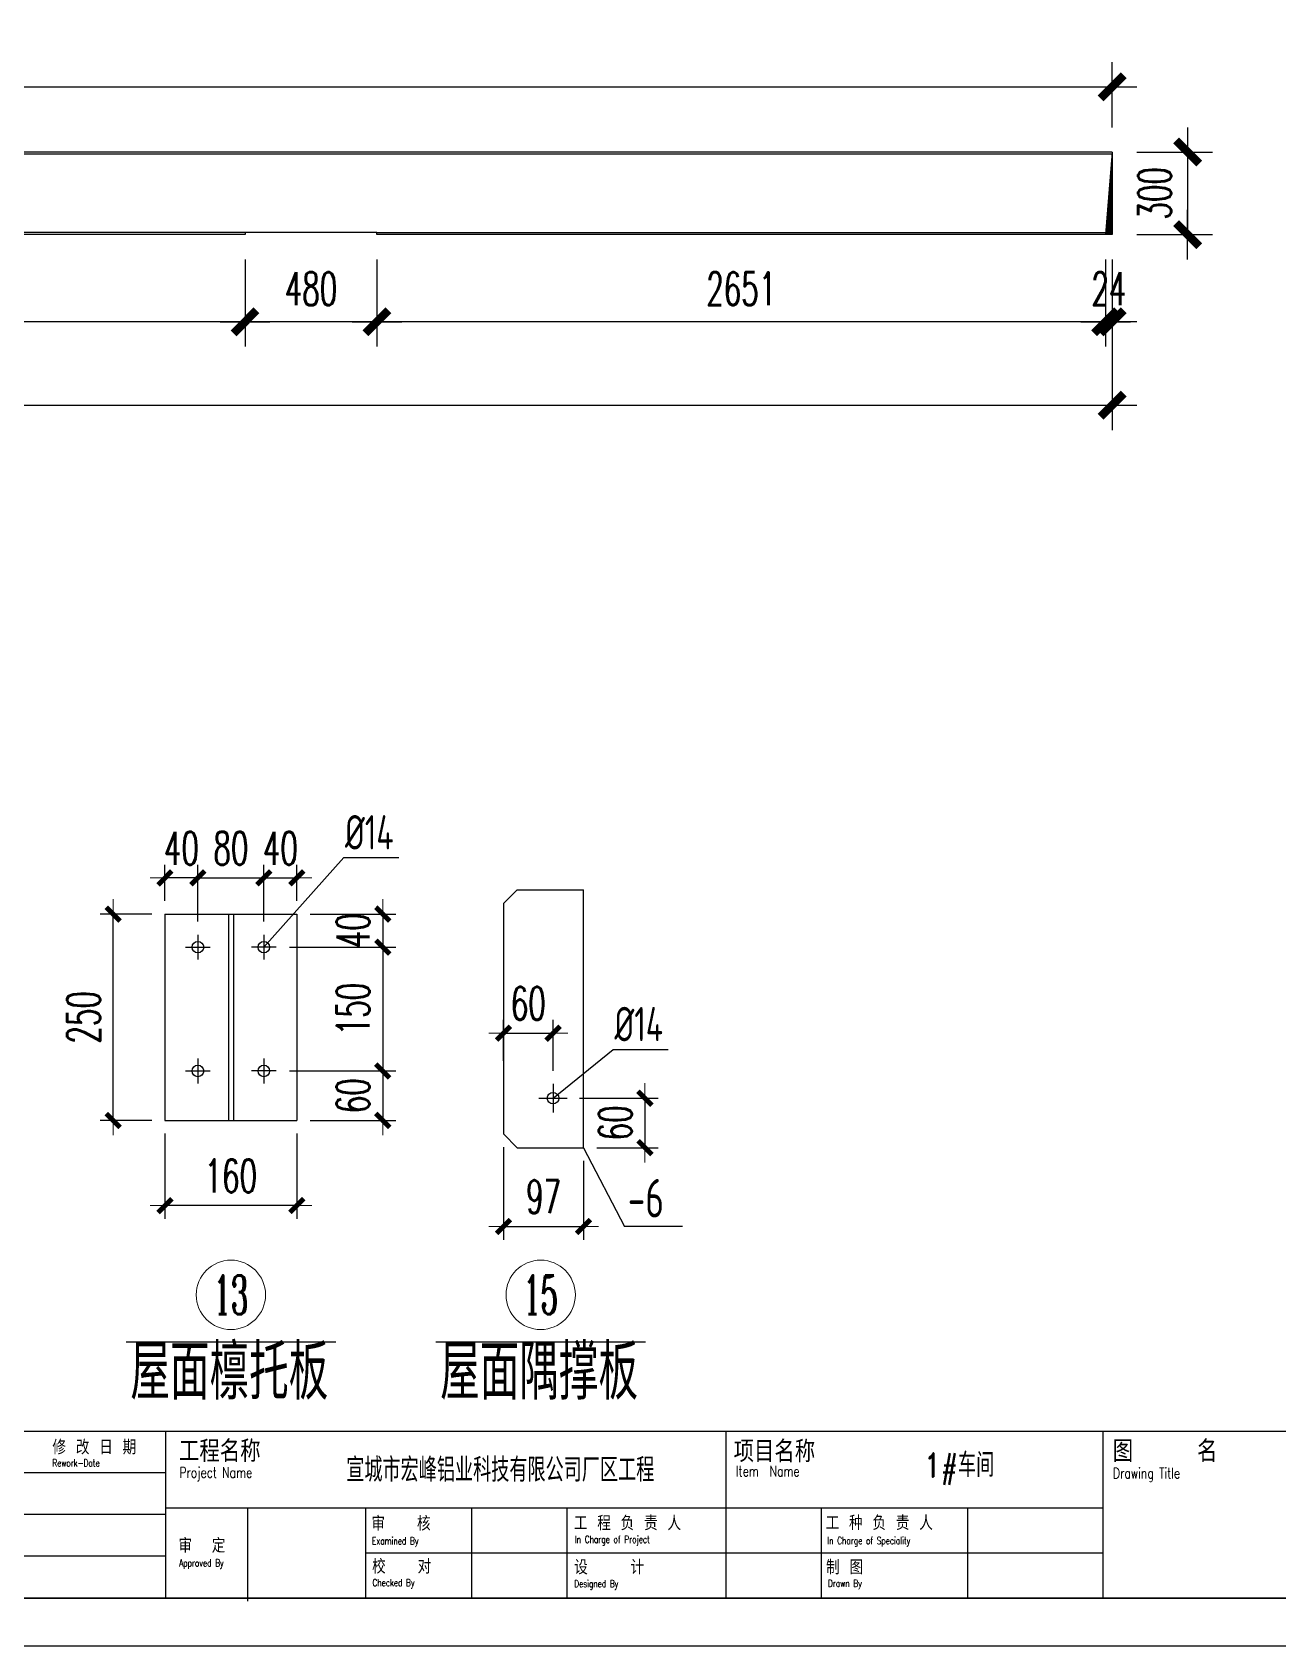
# Model space of a CAD drawing. Header units: inches. Extents: x 129725932 to 129894734, y 55771230 to 55809283.
# Drawn here: x 129795358 to 129799889, y 55798978 to 55804844 of the extents above; entities that cross this region are included whole.
import ezdxf
from ezdxf.enums import TextEntityAlignment as Align

# ---------------------------------------------------------------- set-up
doc = ezdxf.new("R2010")
doc.units = ezdxf.units.IN
doc.header["$MEASUREMENT"] = 0
doc.linetypes.add('CENTER', pattern=[50.8, 31.75, -6.35, 6.35, -6.35])
for name, color, linetype in [('TEXT', 7, 'Continuous'), ('TK', 140, 'Continuous'), ('尺寸标注', 8, 'Continuous'), ('钢梁', 3, 'Continuous')]:
    doc.layers.add(name, color=color, linetype=linetype)
for name, color, linetype, lineweight in [('标注', 8, 'Continuous', 9), ('灰线', 253, 'Continuous', 5), ('轴线层', 1, 'CENTER', 15), ('钢架', 7, 'Continuous', 25)]:
    doc.layers.add(name, color=color, linetype=linetype, lineweight=lineweight)
doc.styles.add('ARIAL', font='swisscl.ttf', dxfattribs={"width": 0.7})
doc.styles.add('COMPLEX', font='COMPLEX')
doc.styles.add('DIM_FONT', font='romans.shx', dxfattribs={"width": 0.618, "bigfont": '1hztxt.shx'})
doc.styles.add('HZXY', font='romand.shx', dxfattribs={"bigfont": 'hzxy.shx'})
doc.styles.add('ROMANC', font='romanc.shx', dxfattribs={"width": 0.8, "bigfont": 'hztxt.shx'})
doc.styles.get("Standard").update_dxf_attribs({"font": 'txt', "bigfont": 'gbcbig.shx'})
doc.styles.add('TSSD_Rein', font='tssdeng.shx', dxfattribs={"width": 0.7, "bigfont": 'atssdchn.shx'})
doc.dimstyles.new('WGH(1)', dxfattribs={"dimscale": 1.2, "dimtxt": 100, "dimasz": 0.5, "dimexe": 75, "dimexo": 75, "dimgap": 50, "dimtad": 1, "dimdec": 0, "dimzin": 0, "dimdsep": 46, "dimtxsty": 'DIM_FONT', "dimblk1": '_DIMX', "dimblk2": '_DIMX', "dimsah": 1, "dimcen": 0.09, "dimclrd": 3, "dimclre": 3, "dimclrt": 7, "dimadec": 0, "dimazin": 0, "dimtfac": 1, "dimtdec": 0, "dimtix": 1, "dimtmove": 2, "dimatfit": 3, "dimldrblk": '_DIMX', "dimfxl": 0, "dimtolj": 1, "dimtzin": 0, "dimarcsym": 0})
doc.dimstyles.new('WGH(3)', dxfattribs={"dimscale": 1.2, "dimtxt": 100, "dimasz": 0.3, "dimexe": 40, "dimexo": 40, "dimgap": 40, "dimtad": 1, "dimdec": 0, "dimlfac": 0.333333, "dimzin": 0, "dimdsep": 46, "dimtxsty": 'DIM_FONT', "dimblk1": '_DIMX', "dimblk2": '_DIMX', "dimsah": 1, "dimcen": 0.09, "dimclrd": 3, "dimclre": 3, "dimclrt": 7, "dimadec": 0, "dimazin": 0, "dimtfac": 1, "dimtdec": 0, "dimtix": 1, "dimtmove": 2, "dimatfit": 3, "dimldrblk": '_DIMX', "dimfxl": 0, "dimtolj": 1, "dimtzin": 0, "dimarcsym": 0})

# ---------------------------------------------------------------- blocks, each defined once
blk = doc.blocks.new('TK')
at = {"layer": 'TK', "lineweight": -3}
for p, q in [((6339769.6, 2859520.7), (6350752, 2859520.7)), ((6339769.6, 2859520.7), (6350752, 2859520.7)), ((6343153, 2859520.7), (6343153, 2858833.1)), ((6343153, 2859520.7), (6343153, 2858833.1)), ((6345461, 2859520.7), (6345461, 2858833.1)), ((6345461, 2859520.7), (6345461, 2858833.1)), ((6347013.7, 2859520.7), (6347013.7, 2858833.1)), ((6347013.7, 2859520.7), (6347013.7, 2858833.1)), ((6347013.7, 2859520.7), (6347013.7, 2858833.1)), ((6347013.7, 2859520.7), (6347013.7, 2858833.1)), ((6343153, 2859348.8), (6342048.6, 2859348.8)), ((6343153, 2859204.2), (6347013.7, 2859204.2)), ((6343153, 2859204.2), (6347013.7, 2859204.2)), ((6343491, 2859204.2), (6343491, 2858833.1)), ((6343491, 2859191), (6343491, 2858819.9)), ((6343976.7, 2859204.2), (6343976.7, 2858833.1)), ((6343976.7, 2859204.2), (6343976.7, 2858833.1)), ((6344413.2, 2859204.2), (6344413.2, 2858833.1)), ((6344806.2, 2859204.2), (6344806.2, 2858833.1)), ((6344806.2, 2859204.2), (6344806.2, 2858833.1)), ((6345853.9, 2859204.2), (6345853.9, 2858833.1)), ((6345853.9, 2859204.2), (6345853.9, 2858833.1)), ((6346455.9, 2859204.2), (6346455.9, 2858833.1)), ((6343153, 2859176.9), (6342048.6, 2859176.9)), ((6343153, 2859005), (6342048.6, 2859005)), ((6343976.7, 2859018.6), (6347013.7, 2859018.6)), ((6343976.7, 2859018.6), (6347013.7, 2859018.6)), ((6350752, 2858833.1), (6334917, 2858833.1)), ((6334917, 2858833.1), (6350752, 2858833.1)), ((6334917, 2858833.1), (6350752, 2858833.1)), ((6350752, 2858833.1), (6334917, 2858833.1)), ((6334425.8, 2858636.6), (6350948.5, 2858636.6)), ((6334425.8, 2858636.6), (6350948.5, 2858636.6))]:
    blk.add_line(p, q, dxfattribs=at)
at = {"layer": 'TK', "lineweight": -3, "style": 'HZXY', "width": 1}
for s, height, p in [('修 改 日 期', 58.94, (6342686.7, 2859424.4)), ('工程名称', 88.41, (6343208.3, 2859393.5)), ('工程名称', 88.41, (6343208.3, 2859393.5)), ('项目名称', 88.41, (6345493, 2859392.2)), ('项目名称', 88.41, (6345493, 2859392.2)), ('图    名', 88.41, (6347054.7, 2859393.4)), ('图    名', 88.41, (6347054.7, 2859393.4)), ('审   核', 58.94, (6344000.8, 2859110.3)), ('审   核', 58.94, (6344000.8, 2859110.3)), ('工 程 负 责 人', 58.94, (6344834.8, 2859111.9)), ('工 程 负 责 人', 58.94, (6344834.8, 2859111.9)), ('工 种 负 责 人', 58.94, (6345872.1, 2859112.8)), ('工 种 负 责 人', 58.94, (6345872.1, 2859112.8)), ('审  定 ', 58.94, (6343206.2, 2859019.4)), ('审  定 ', 58.94, (6343206.2, 2859019.4)), ('校   对', 58.94, (6344003.6, 2858933.4)), ('校   对', 58.94, (6344003.6, 2858933.4)), ('设    计 ', 58.94, (6344836.4, 2858930.2)), ('设    计 ', 58.94, (6344836.4, 2858930.2)), ('制 图', 58.94, (6345873.9, 2858930)), ('制 图', 58.94, (6345873.9, 2858930))]:
    blk.add_text(s, height=height, dxfattribs=at).set_placement(p)
at = {"layer": 'TK', "lineweight": -3, "style": 'ROMANC', "text_generation_flag": 6, "width": 0.75}
for s, height, p in [('Rework-Date', 29.47, (6342686.4, 2859374.7)), ('Project Name', 43.222, (6343209.7, 2859328.6)), ('Project Name', 43.222, (6343209.7, 2859328.6)), ('Item  Name', 43.22, (6345502.5, 2859333.6)), ('Item  Name', 43.22, (6345502.5, 2859333.6)), ('Drawing Title', 43.222, (6347055.7, 2859325.2)), ('Drawing Title', 43.222, (6347055.7, 2859325.2)), ('Examined By', 29.47, (6344003.5, 2859053.7)), ('Examined By', 29.47, (6344003.5, 2859053.7)), ('In Charge of Project', 29.47, (6344839.1, 2859059.6)), ('In Charge of Project', 29.47, (6344839.1, 2859059.6)), ('In Charge of Speciality', 29.47, (6345879.2, 2859054.9)), ('In Charge of Speciality', 29.47, (6345879.2, 2859054.9)), ('Approved By', 29.47, (6343208.6, 2858963)), ('Approved By', 29.47, (6343208.6, 2858963)), ('Checked By', 29.47, (6344005.3, 2858881.5)), ('Checked By', 29.47, (6344005.3, 2858881.5)), ('Designed By', 29.47, (6344836.6, 2858877.3)), ('Designed By', 29.47, (6344836.6, 2858877.3)), ('Drawn By', 29.47, (6345882, 2858878.9)), ('Drawn By', 29.47, (6345882, 2858878.9))]:
    blk.add_text(s, height=height, rotation=180, dxfattribs=at).set_placement(p)
at = {"layer": 'TK', "lineweight": -3}
for tag, height, style, width, p in [('DISCIPLINE', 58.9, 'HZXY', 1, (6349472.7, 2859435.4)), ('PROJECT-NAME', 98.2, 'HZXY', 0.8, (6344531.8, 2859366.2)), ('ITEM-NAME', 98.2, 'HZXY', 0.8, (6346423, 2859369.9)), ('STATUS', 58.9, 'HZXY', 0.8, (6350406.5, 2859350.8)), ('版本号', 58.9, 'HZXY', 1, (6342281.9, 2859251.5)), ('REWORK-DATE', 58.9, 'ARIAL', 1, (6342814.4, 2859259)), ('DRAWING-TITLE', 98.2, 'HZXY', 0.8, (6347969.5, 2859229.5)), ('SCALE', 58.9, 'ARIAL', 1, (6349470.2, 2859271.1)), ('DRAWING-TITLE', 98.2, 'HZXY', 0.8, (6347970.5, 2859098.8)), ('DATE', 58.9, 'ARIAL', 1, (6349468, 2859092.1)), ('版本号', 58.9, 'HZXY', 1, (6342281.9, 2859078.2)), ('REWORK-DATE', 58.9, 'ARIAL', 1, (6342814.4, 2859087.1)), ('DRAWING-TITLE', 98.2, 'HZXY', 0.8, (6347972.1, 2858962.5)), ('PROJECT-NUMBER', 58.9, 'ARIAL', 0.9, (6350395.7, 2859013.3)), ('版本号', 58.9, 'HZXY', 1, (6342281.9, 2858912.2)), ('REWORK-DATE', 58.9, 'ARIAL', 1, (6342814.4, 2858915.2)), ('DRAWING-NUMBER', 58.9, 'ARIAL', 1, (6349470.8, 2858922))]:
    blk.add_attdef(tag, text='', height=height, dxfattribs=dict(at, style=style, width=width)).set_placement(p, align=Align.MIDDLE)
blk = doc.blocks.new('_DIMX')
blk.add_line((-150, 0), (150, 0))
at = {"const_width": 50}
blk.add_lwpolyline([(-70, -70), (70, 70)], dxfattribs=at)
blk = doc.blocks.new('*D203')
at = {"layer": 'Defpoints', "color": 0}
for p in [(129799286.3, 55804645.2), (129789377.8, 55804408.3), (129799286.3, 55804408.3)]:
    blk.add_point(p, dxfattribs=at)
at = {"layer": '尺寸标注', "color": 3, "lineweight": -2}
for p, q in [((129789377.8, 55804498.3), (129789377.8, 55804735.2)), ((129799286.3, 55804498.3), (129799286.3, 55804735.2)), ((129789378.4, 55804645.2), (129799285.7, 55804645.2))]:
    blk.add_line(p, q, dxfattribs=at)
at = {"layer": '尺寸标注', "color": 3, "lineweight": -2, "xscale": 0.5999999999999995, "yscale": 0.5999999999999995, "zscale": 0.5999999999999995, "rotation": 180}
blk.add_blockref('_DIMX', (129789377.8, 55804645.2), dxfattribs=at)
at = {"layer": '尺寸标注', "color": 3, "lineweight": -2, "xscale": 0.5999999999999995, "yscale": 0.5999999999999995, "zscale": 0.5999999999999995}
blk.add_blockref('_DIMX', (129799286.3, 55804645.2), dxfattribs=at)
at = {"layer": '尺寸标注', "color": 7, "insert": (129794332, 55804765.2), "char_height": 120, "attachment_point": 5, "style": 'DIM_FONT'}
blk.add_mtext('\\A1;9909', dxfattribs=at)
blk = doc.blocks.new('*D204')
at = {"layer": 'Defpoints', "color": 0}
for p in [(129799262.3, 55804108.3), (129799286.3, 55804108.3), (129799262.3, 55803791.3)]:
    blk.add_point(p, dxfattribs=at)
at = {"layer": '尺寸标注', "color": 3, "lineweight": -2}
for p, q in [((129799262.3, 55804018.3), (129799262.3, 55803701.3)), ((129799286.3, 55804018.3), (129799286.3, 55803701.3)), ((129799261.7, 55803791.3), (129799261.1, 55803791.3)), ((129799286.3, 55803791.3), (129799262.3, 55803791.3)), ((129799286.9, 55803791.3), (129799287.5, 55803791.3))]:
    blk.add_line(p, q, dxfattribs=at)
at = {"layer": '尺寸标注', "color": 3, "lineweight": -2, "xscale": 0.5999999999999995, "yscale": 0.5999999999999995, "zscale": 0.5999999999999995}
blk.add_blockref('_DIMX', (129799262.3, 55803791.3), dxfattribs=at)
at = {"layer": '尺寸标注', "color": 3, "lineweight": -2, "xscale": 0.5999999999999995, "yscale": 0.5999999999999995, "zscale": 0.5999999999999995, "rotation": 180}
blk.add_blockref('_DIMX', (129799286.3, 55803791.3), dxfattribs=at)
at = {"layer": '尺寸标注', "color": 7, "insert": (129799274.3, 55803911.3), "char_height": 120, "attachment_point": 5, "style": 'DIM_FONT'}
blk.add_mtext('\\A1;24', dxfattribs=at)
blk = doc.blocks.new('*D205')
at = {"layer": 'Defpoints', "color": 0}
for p in [(129796611.7, 55804108.3), (129799262.3, 55804108.3), (129796611.7, 55803791.3)]:
    blk.add_point(p, dxfattribs=at)
at = {"layer": '尺寸标注', "color": 3, "lineweight": -2}
for p, q in [((129796611.7, 55804018.3), (129796611.7, 55803701.3)), ((129799262.3, 55804018.3), (129799262.3, 55803701.3)), ((129799261.7, 55803791.3), (129796612.3, 55803791.3))]:
    blk.add_line(p, q, dxfattribs=at)
at = {"layer": '尺寸标注', "color": 3, "lineweight": -2, "xscale": 0.5999999999999995, "yscale": 0.5999999999999995, "zscale": 0.5999999999999995, "rotation": 180}
blk.add_blockref('_DIMX', (129796611.7, 55803791.3), dxfattribs=at)
at = {"layer": '尺寸标注', "color": 3, "lineweight": -2, "xscale": 0.5999999999999995, "yscale": 0.5999999999999995, "zscale": 0.5999999999999995}
blk.add_blockref('_DIMX', (129799262.3, 55803791.3), dxfattribs=at)
at = {"layer": '尺寸标注', "color": 7, "insert": (129797937, 55803911.3), "char_height": 120, "attachment_point": 5, "style": 'DIM_FONT'}
blk.add_mtext('\\A1;2651', dxfattribs=at)
blk = doc.blocks.new('*D206')
at = {"layer": 'Defpoints', "color": 0}
for p in [(129796131.7, 55804108.3), (129796611.7, 55804108.3), (129796131.7, 55803791.3)]:
    blk.add_point(p, dxfattribs=at)
at = {"layer": '尺寸标注', "color": 3, "lineweight": -2}
for p, q in [((129796131.7, 55804018.3), (129796131.7, 55803701.3)), ((129796611.7, 55804018.3), (129796611.7, 55803701.3)), ((129796611.1, 55803791.3), (129796132.3, 55803791.3))]:
    blk.add_line(p, q, dxfattribs=at)
at = {"layer": '尺寸标注', "color": 3, "lineweight": -2, "xscale": 0.5999999999999995, "yscale": 0.5999999999999995, "zscale": 0.5999999999999995, "rotation": 180}
blk.add_blockref('_DIMX', (129796131.7, 55803791.3), dxfattribs=at)
at = {"layer": '尺寸标注', "color": 3, "lineweight": -2, "xscale": 0.5999999999999995, "yscale": 0.5999999999999995, "zscale": 0.5999999999999995}
blk.add_blockref('_DIMX', (129796611.7, 55803791.3), dxfattribs=at)
at = {"layer": '尺寸标注', "color": 7, "insert": (129796371.7, 55803911.3), "char_height": 120, "attachment_point": 5, "style": 'DIM_FONT'}
blk.add_mtext('\\A1;480', dxfattribs=at)
blk = doc.blocks.new('*D207')
at = {"layer": 'Defpoints', "color": 0}
for p in [(129789680.4, 55804116.3), (129796131.7, 55804108.3), (129789680.4, 55803791.3)]:
    blk.add_point(p, dxfattribs=at)
at = {"layer": '尺寸标注', "color": 3, "lineweight": -2}
for p, q in [((129789680.4, 55804026.3), (129789680.4, 55803701.3)), ((129796131.7, 55804018.3), (129796131.7, 55803701.3)), ((129796131.1, 55803791.3), (129789681, 55803791.3))]:
    blk.add_line(p, q, dxfattribs=at)
at = {"layer": '尺寸标注', "color": 3, "lineweight": -2, "xscale": 0.5999999999999995, "yscale": 0.5999999999999995, "zscale": 0.5999999999999995, "rotation": 180}
blk.add_blockref('_DIMX', (129789680.4, 55803791.3), dxfattribs=at)
at = {"layer": '尺寸标注', "color": 3, "lineweight": -2, "xscale": 0.5999999999999995, "yscale": 0.5999999999999995, "zscale": 0.5999999999999995}
blk.add_blockref('_DIMX', (129796131.7, 55803791.3), dxfattribs=at)
at = {"layer": '尺寸标注', "color": 7, "insert": (129792906.1, 55803911.3), "char_height": 120, "attachment_point": 5, "style": 'DIM_FONT'}
blk.add_mtext('\\A1;6451', dxfattribs=at)
blk = doc.blocks.new('*D211')
at = {"layer": 'Defpoints', "color": 0}
for p in [(129799286.3, 55804408.3), (129799286.3, 55804108.3), (129799560.7, 55804108.3)]:
    blk.add_point(p, dxfattribs=at)
at = {"layer": '尺寸标注', "color": 3, "lineweight": -2}
for p, q in [((129799376.3, 55804408.3), (129799650.7, 55804408.3)), ((129799560.7, 55804408.9), (129799560.7, 55804409.5)), ((129799560.7, 55804408.3), (129799560.7, 55804108.3)), ((129799376.3, 55804108.3), (129799650.7, 55804108.3)), ((129799560.7, 55804107.7), (129799560.7, 55804107.1))]:
    blk.add_line(p, q, dxfattribs=at)
at = {"layer": '尺寸标注', "color": 3, "lineweight": -2, "xscale": 0.5999999999999995, "yscale": 0.5999999999999995, "zscale": 0.5999999999999995}
for p, rotation in [((129799560.7, 55804408.3), 270), ((129799560.7, 55804108.3), 90)]:
    blk.add_blockref('_DIMX', p, dxfattribs=dict(at, rotation=rotation))
at = {"layer": '尺寸标注', "color": 7, "insert": (129799440.7, 55804258.3), "char_height": 120, "attachment_point": 5, "rotation": 90, "style": 'DIM_FONT'}
blk.add_mtext('\\A1;300', dxfattribs=at)
blk = doc.blocks.new('*D212')
at = {"layer": 'Defpoints', "color": 0}
for p in [(129789356.5, 55804108.3), (129799286.3, 55804108.3), (129799286.3, 55803487.9)]:
    blk.add_point(p, dxfattribs=at)
at = {"layer": '尺寸标注', "color": 3, "lineweight": -2}
for p, q in [((129789356.5, 55804018.3), (129789356.5, 55803397.9)), ((129799286.3, 55804018.3), (129799286.3, 55803397.9)), ((129789357.1, 55803487.9), (129799285.7, 55803487.9))]:
    blk.add_line(p, q, dxfattribs=at)
at = {"layer": '尺寸标注', "color": 3, "lineweight": -2, "xscale": 0.5999999999999995, "yscale": 0.5999999999999995, "zscale": 0.5999999999999995, "rotation": 180}
blk.add_blockref('_DIMX', (129789356.5, 55803487.9), dxfattribs=at)
at = {"layer": '尺寸标注', "color": 3, "lineweight": -2, "xscale": 0.5999999999999995, "yscale": 0.5999999999999995, "zscale": 0.5999999999999995}
blk.add_blockref('_DIMX', (129799286.3, 55803487.9), dxfattribs=at)
at = {"layer": '尺寸标注', "color": 7, "insert": (129794321.4, 55803607.9), "char_height": 120, "attachment_point": 5, "style": 'DIM_FONT'}
blk.add_mtext('\\A1;9930', dxfattribs=at)
blk = doc.blocks.new('*D294')
at = {"layer": 'Defpoints', "color": 0}
for p in [(129797072.2, 55800838.9), (129797363.2, 55800788.9), (129797363.2, 55800502.5)]:
    blk.add_point(p, dxfattribs=at)
at = {"layer": '标注', "color": 3, "lineweight": -2}
for p, q in [((129797072.2, 55800790.9), (129797072.2, 55800454.5)), ((129797363.2, 55800740.9), (129797363.2, 55800454.5)), ((129797072.6, 55800502.5), (129797362.9, 55800502.5))]:
    blk.add_line(p, q, dxfattribs=at)
at = {"layer": '标注', "color": 3, "lineweight": -2, "xscale": 0.3599999999999997, "yscale": 0.3599999999999997, "zscale": 0.3599999999999997, "rotation": 180}
blk.add_blockref('_DIMX', (129797072.2, 55800502.5), dxfattribs=at)
at = {"layer": '标注', "color": 3, "lineweight": -2, "xscale": 0.3599999999999997, "yscale": 0.3599999999999997, "zscale": 0.3599999999999997}
blk.add_blockref('_DIMX', (129797363.2, 55800502.5), dxfattribs=at)
at = {"layer": '标注', "color": 7, "insert": (129797217.7, 55800610.5), "char_height": 120, "attachment_point": 5, "style": 'DIM_FONT'}
blk.add_mtext('\\A1;97', dxfattribs=at)
blk = doc.blocks.new('*D286')
at = {"layer": 'Defpoints', "color": 0}
for p in [(129797252.2, 55801205.1), (129797072.2, 55801056.9), (129797252.2, 55801020.5)]:
    blk.add_point(p, dxfattribs=at)
at = {"layer": '标注', "color": 3, "lineweight": -2}
for p, q in [((129797071.9, 55801205.1), (129797071.5, 55801205.1)), ((129797072.2, 55801104.9), (129797072.2, 55801253.1)), ((129797072.2, 55801205.1), (129797252.2, 55801205.1)), ((129797252.2, 55801068.5), (129797252.2, 55801253.1)), ((129797252.6, 55801205.1), (129797253, 55801205.1))]:
    blk.add_line(p, q, dxfattribs=at)
at = {"layer": '标注', "color": 3, "lineweight": -2, "xscale": 0.3599999999999997, "yscale": 0.3599999999999997, "zscale": 0.3599999999999997}
blk.add_blockref('_DIMX', (129797072.2, 55801205.1), dxfattribs=at)
at = {"layer": '标注', "color": 3, "lineweight": -2, "xscale": 0.3599999999999997, "yscale": 0.3599999999999997, "zscale": 0.3599999999999997, "rotation": 180}
blk.add_blockref('_DIMX', (129797252.2, 55801205.1), dxfattribs=at)
at = {"layer": '标注', "color": 7, "insert": (129797162.2, 55801313.1), "char_height": 120, "attachment_point": 5, "style": 'DIM_FONT'}
blk.add_mtext('\\A1;60', dxfattribs=at)
blk = doc.blocks.new('*D287')
at = {"layer": 'Defpoints', "color": 0}
for p in [(129797300.2, 55800968.9), (129797363.2, 55800788.9), (129797586.7, 55800788.9)]:
    blk.add_point(p, dxfattribs=at)
at = {"layer": '标注', "color": 3, "lineweight": -2}
for p, q in [((129797348.2, 55800968.9), (129797634.7, 55800968.9)), ((129797586.7, 55800969.2), (129797586.7, 55800969.6)), ((129797586.7, 55800968.9), (129797586.7, 55800788.9)), ((129797411.2, 55800788.9), (129797634.7, 55800788.9)), ((129797586.7, 55800788.5), (129797586.7, 55800788.2))]:
    blk.add_line(p, q, dxfattribs=at)
at = {"layer": '标注', "color": 3, "lineweight": -2, "xscale": 0.3599999999999997, "yscale": 0.3599999999999997, "zscale": 0.3599999999999997}
for p, rotation in [((129797586.7, 55800968.9), 270), ((129797586.7, 55800788.9), 90)]:
    blk.add_blockref('_DIMX', p, dxfattribs=dict(at, rotation=rotation))
at = {"layer": '标注', "color": 7, "insert": (129797478.7, 55800878.9), "char_height": 120, "attachment_point": 5, "rotation": 90, "style": 'DIM_FONT'}
blk.add_mtext('\\A1;60', dxfattribs=at)
blk = doc.blocks.new('轴线标号')
at = {"lineweight": 13}
blk.add_circle((0, 0), 0.5, dxfattribs=at)
at = {"layer": '钢架', "lineweight": 13, "style": 'COMPLEX', "width": 1.041667}
blk.add_attdef('A', text='', height=0.56, dxfattribs=at).set_placement((-0.25, -0.28), (0.25, -0.28), align=Align.FIT)
blk = doc.blocks.new('*D295')
at = {"layer": 'Defpoints', "color": 0}
for p in [(129795840.3, 55801769.6), (129795840.3, 55801637.9), (129795960.3, 55801563.1)]:
    blk.add_point(p, dxfattribs=at)
at = {"layer": '灰线', "color": 3, "lineweight": -2}
for p, q in [((129795840.3, 55801685.9), (129795840.3, 55801817.6)), ((129795960.3, 55801611.1), (129795960.3, 55801817.6)), ((129795839.9, 55801769.6), (129795839.6, 55801769.6)), ((129795960.3, 55801769.6), (129795840.3, 55801769.6)), ((129795960.6, 55801769.6), (129795961, 55801769.6))]:
    blk.add_line(p, q, dxfattribs=at)
at = {"layer": '灰线', "color": 3, "lineweight": -2, "xscale": 0.3599999999999997, "yscale": 0.3599999999999997, "zscale": 0.3599999999999997}
blk.add_blockref('_DIMX', (129795840.3, 55801769.6), dxfattribs=at)
at = {"layer": '灰线', "color": 3, "lineweight": -2, "xscale": 0.3599999999999997, "yscale": 0.3599999999999997, "zscale": 0.3599999999999997, "rotation": 180}
blk.add_blockref('_DIMX', (129795960.3, 55801769.6), dxfattribs=at)
at = {"layer": '灰线', "color": 7, "insert": (129795900.3, 55801877.6), "char_height": 120, "attachment_point": 5, "style": 'DIM_FONT'}
blk.add_mtext('\\A1;40', dxfattribs=at)
blk = doc.blocks.new('*D288')
at = {"layer": 'Defpoints', "color": 0}
for p in [(129796200.3, 55801769.6), (129795960.3, 55801563.1), (129796200.3, 55801563.1)]:
    blk.add_point(p, dxfattribs=at)
at = {"layer": '灰线', "color": 3, "lineweight": -2}
for p, q in [((129795960.3, 55801611.1), (129795960.3, 55801817.6)), ((129796200.3, 55801611.1), (129796200.3, 55801817.6)), ((129795960.6, 55801769.6), (129796199.9, 55801769.6))]:
    blk.add_line(p, q, dxfattribs=at)
at = {"layer": '灰线', "color": 3, "lineweight": -2, "xscale": 0.3599999999999997, "yscale": 0.3599999999999997, "zscale": 0.3599999999999997, "rotation": 180}
blk.add_blockref('_DIMX', (129795960.3, 55801769.6), dxfattribs=at)
at = {"layer": '灰线', "color": 3, "lineweight": -2, "xscale": 0.3599999999999997, "yscale": 0.3599999999999997, "zscale": 0.3599999999999997}
blk.add_blockref('_DIMX', (129796200.3, 55801769.6), dxfattribs=at)
at = {"layer": '灰线', "color": 7, "insert": (129796080.3, 55801877.6), "char_height": 120, "attachment_point": 5, "style": 'DIM_FONT'}
blk.add_mtext('\\A1;80', dxfattribs=at)
blk = doc.blocks.new('*D296')
at = {"layer": 'Defpoints', "color": 0}
for p in [(129796320.3, 55801769.6), (129796320.3, 55801637.9), (129796200.3, 55801563.1)]:
    blk.add_point(p, dxfattribs=at)
at = {"layer": '灰线', "color": 3, "lineweight": -2}
for p, q in [((129796200.3, 55801611.1), (129796200.3, 55801817.6)), ((129796320.3, 55801685.9), (129796320.3, 55801817.6)), ((129796199.9, 55801769.6), (129796199.6, 55801769.6)), ((129796200.3, 55801769.6), (129796320.3, 55801769.6)), ((129796320.6, 55801769.6), (129796321, 55801769.6))]:
    blk.add_line(p, q, dxfattribs=at)
at = {"layer": '灰线', "color": 3, "lineweight": -2, "xscale": 0.3599999999999997, "yscale": 0.3599999999999997, "zscale": 0.3599999999999997}
blk.add_blockref('_DIMX', (129796200.3, 55801769.6), dxfattribs=at)
at = {"layer": '灰线', "color": 3, "lineweight": -2, "xscale": 0.3599999999999997, "yscale": 0.3599999999999997, "zscale": 0.3599999999999997, "rotation": 180}
blk.add_blockref('_DIMX', (129796320.3, 55801769.6), dxfattribs=at)
at = {"layer": '灰线', "color": 7, "insert": (129796260.3, 55801877.6), "char_height": 120, "attachment_point": 5, "style": 'DIM_FONT'}
blk.add_mtext('\\A1;40', dxfattribs=at)
blk = doc.blocks.new('*D297')
at = {"layer": 'Defpoints', "color": 0}
for p in [(129796320.3, 55801637.9), (129796245.5, 55801517.9), (129796632.6, 55801517.9)]:
    blk.add_point(p, dxfattribs=at)
at = {"layer": '灰线', "color": 3, "lineweight": -2}
for p, q in [((129796368.3, 55801637.9), (129796680.6, 55801637.9)), ((129796632.6, 55801638.3), (129796632.6, 55801638.7)), ((129796632.6, 55801637.9), (129796632.6, 55801517.9)), ((129796293.5, 55801517.9), (129796680.6, 55801517.9)), ((129796632.6, 55801517.6), (129796632.6, 55801517.2))]:
    blk.add_line(p, q, dxfattribs=at)
at = {"layer": '灰线', "color": 3, "lineweight": -2, "xscale": 0.3599999999999997, "yscale": 0.3599999999999997, "zscale": 0.3599999999999997}
for p, rotation in [((129796632.6, 55801637.9), 270), ((129796632.6, 55801517.9), 90)]:
    blk.add_blockref('_DIMX', p, dxfattribs=dict(at, rotation=rotation))
at = {"layer": '灰线', "color": 7, "insert": (129796524.6, 55801577.9), "char_height": 120, "attachment_point": 5, "rotation": 90, "style": 'DIM_FONT'}
blk.add_mtext('\\A1;40', dxfattribs=at)
blk = doc.blocks.new('*D298')
at = {"layer": 'Defpoints', "color": 0}
for p in [(129796335.5, 55801517.9), (129796245.5, 55801067.9), (129796632.6, 55801067.9)]:
    blk.add_point(p, dxfattribs=at)
at = {"layer": '灰线', "color": 3, "lineweight": -2}
for p, q in [((129796383.5, 55801517.9), (129796680.6, 55801517.9)), ((129796632.6, 55801517.6), (129796632.6, 55801068.3)), ((129796293.5, 55801067.9), (129796680.6, 55801067.9))]:
    blk.add_line(p, q, dxfattribs=at)
at = {"layer": '灰线', "color": 3, "lineweight": -2, "xscale": 0.3599999999999997, "yscale": 0.3599999999999997, "zscale": 0.3599999999999997}
for p, rotation in [((129796632.6, 55801517.9), 90), ((129796632.6, 55801067.9), 270)]:
    blk.add_blockref('_DIMX', p, dxfattribs=dict(at, rotation=rotation))
at = {"layer": '灰线', "color": 7, "insert": (129796524.6, 55801292.9), "char_height": 120, "attachment_point": 5, "rotation": 90, "style": 'DIM_FONT'}
blk.add_mtext('\\A1;150', dxfattribs=at)
blk = doc.blocks.new('*D299')
at = {"layer": 'Defpoints', "color": 0}
for p in [(129796335.5, 55801067.9), (129796320.3, 55800887.9), (129796632.6, 55800887.9)]:
    blk.add_point(p, dxfattribs=at)
at = {"layer": '灰线', "color": 3, "lineweight": -2}
for p, q in [((129796383.5, 55801067.9), (129796680.6, 55801067.9)), ((129796632.6, 55801068.3), (129796632.6, 55801068.7)), ((129796632.6, 55801067.9), (129796632.6, 55800887.9)), ((129796368.3, 55800887.9), (129796680.6, 55800887.9)), ((129796632.6, 55800887.6), (129796632.6, 55800887.2))]:
    blk.add_line(p, q, dxfattribs=at)
at = {"layer": '灰线', "color": 3, "lineweight": -2, "xscale": 0.3599999999999997, "yscale": 0.3599999999999997, "zscale": 0.3599999999999997}
for p, rotation in [((129796632.6, 55801067.9), 270), ((129796632.6, 55800887.9), 90)]:
    blk.add_blockref('_DIMX', p, dxfattribs=dict(at, rotation=rotation))
at = {"layer": '灰线', "color": 7, "insert": (129796524.6, 55800977.9), "char_height": 120, "attachment_point": 5, "rotation": 90, "style": 'DIM_FONT'}
blk.add_mtext('\\A1;60', dxfattribs=at)
blk = doc.blocks.new('*D300')
at = {"layer": 'Defpoints', "color": 0}
for p in [(129795840.3, 55800887.9), (129796320.3, 55800887.9), (129795840.3, 55800578.3)]:
    blk.add_point(p, dxfattribs=at)
at = {"layer": '灰线', "color": 3, "lineweight": -2}
for p, q in [((129795840.3, 55800839.9), (129795840.3, 55800530.3)), ((129796320.3, 55800839.9), (129796320.3, 55800530.3)), ((129796319.9, 55800578.3), (129795840.6, 55800578.3))]:
    blk.add_line(p, q, dxfattribs=at)
at = {"layer": '灰线', "color": 3, "lineweight": -2, "xscale": 0.3599999999999997, "yscale": 0.3599999999999997, "zscale": 0.3599999999999997, "rotation": 180}
blk.add_blockref('_DIMX', (129795840.3, 55800578.3), dxfattribs=at)
at = {"layer": '灰线', "color": 3, "lineweight": -2, "xscale": 0.3599999999999997, "yscale": 0.3599999999999997, "zscale": 0.3599999999999997}
blk.add_blockref('_DIMX', (129796320.3, 55800578.3), dxfattribs=at)
at = {"layer": '灰线', "color": 7, "insert": (129796080.3, 55800686.3), "char_height": 120, "attachment_point": 5, "style": 'DIM_FONT'}
blk.add_mtext('\\A1;160', dxfattribs=at)
blk = doc.blocks.new('*D289')
at = {"layer": 'Defpoints', "color": 0}
for p in [(129795652.2, 55801637.9), (129795840.3, 55801637.9), (129795840.3, 55800887.9)]:
    blk.add_point(p, dxfattribs=at)
at = {"layer": '灰线', "color": 3, "lineweight": -2}
for p, q in [((129795792.3, 55801637.9), (129795604.2, 55801637.9)), ((129795652.2, 55800888.3), (129795652.2, 55801637.6)), ((129795792.3, 55800887.9), (129795604.2, 55800887.9))]:
    blk.add_line(p, q, dxfattribs=at)
at = {"layer": '灰线', "color": 3, "lineweight": -2, "xscale": 0.3599999999999997, "yscale": 0.3599999999999997, "zscale": 0.3599999999999997}
for p, rotation in [((129795652.2, 55801637.9), 90), ((129795652.2, 55800887.9), 270)]:
    blk.add_blockref('_DIMX', p, dxfattribs=dict(at, rotation=rotation))
at = {"layer": '灰线', "color": 7, "insert": (129795544.2, 55801262.9), "char_height": 120, "attachment_point": 5, "rotation": 90, "style": 'DIM_FONT'}
blk.add_mtext('\\A1;250', dxfattribs=at)

msp = doc.modelspace()

# ---------------------------------------------------------------- hatches: boundary and pattern name
at = {"layer": '灰线'}
h = msp.add_hatch(dxfattribs=at)
h.set_pattern_fill('ANSI31', color=256, scale=10)
h.set_pattern_definition([(45, (0, 0), (-0.883883476483, 0.883883476483), [])])
h.paths.add_polyline_path([(129799262.3, 55804108.3), (129799286.3, 55804108.3), (129799286.3, 55804408.3)])
h.paths.add_polyline_path([(129789377.8, 55804408.3), (129789356.5, 55804408.3), (129789356.5, 55804142.2)])
h.paths.add_polyline_path([(129789679.8, 55804108.3), (129789680.4, 55804116.3), (129789356.5, 55804142.2), (129789356.5, 55804108.3)])

# ---------------------------------------------------------------- linework, layer by layer
for p, q in [((129797072.2, 55801676.5), (129797122.2, 55801726.5)), ((129797072.2, 55801676.5), (129797072.2, 55800838.9)), ((129797122.2, 55801726.5), (129797363.2, 55801726.5)), ((129797363.2, 55800788.9), (129797363.2, 55801726.5)), ((129795840.3, 55801637.9), (129796320.3, 55801637.9)), ((129795840.3, 55801637.9), (129795840.3, 55800887.9)), ((129796071.3, 55801637.9), (129796071.3, 55800887.9)), ((129796089.3, 55801637.9), (129796089.3, 55800887.9)), ((129796320.3, 55801637.9), (129796320.3, 55800887.9)), ((129795960.3, 55801563.1), (129795960.3, 55801472.7)), ((129796200.3, 55801563.1), (129796200.3, 55801472.7)), ((129795915.1, 55801517.9), (129796005.5, 55801517.9)), ((129796245.5, 55801517.9), (129796155.1, 55801517.9)), ((129795960.3, 55801113.1), (129795960.3, 55801022.7)), ((129796200.3, 55801113.1), (129796200.3, 55801022.7)), ((129795915.1, 55801067.9), (129796005.5, 55801067.9)), ((129796245.5, 55801067.9), (129796155.1, 55801067.9)), ((129797200.6, 55800968.9), (129797303.9, 55800968.9)), ((129797252.2, 55801020.5), (129797252.2, 55800917.2)), ((129795840.3, 55800887.9), (129796320.3, 55800887.9)), ((129797072.2, 55800838.9), (129797122.2, 55800788.9)), ((129797122.2, 55800788.9), (129797363.2, 55800788.9)), ((129795699.1, 55800082.9), (129796461.5, 55800082.9)), ((129796826.1, 55800082.9), (129797588.4, 55800082.9))]:
    msp.add_line(p, q)
for centre in [(129795960.3, 55801517.9), (129796200.3, 55801517.9), (129795960.3, 55801067.9), (129796200.3, 55801067.9), (129797252.2, 55800968.9)]:
    msp.add_circle(centre, 21)
at = {"layer": '尺寸标注'}
for p, q in [((129796200.3, 55801518.4), (129796491, 55801843.5)), ((129796491, 55801843.5), (129796691, 55801843.5)), ((129797252.2, 55800969.3), (129797471.3, 55801146.3)), ((129797471.3, 55801146.3), (129797671.3, 55801146.3)), ((129797363.2, 55800788.9), (129797512.7, 55800501.9)), ((129797722.8, 55800501.9), (129797512.7, 55800501.9))]:
    msp.add_line(p, q, dxfattribs=at)
at = {"layer": '钢梁'}
for p, q in [((129799286.3, 55804408.3), (129789356.5, 55804408.3)), ((129799285.7, 55804400.3), (129789377.1, 55804400.3)), ((129799286.3, 55804408.3), (129799262.3, 55804108.3)), ((129799286.3, 55804408.3), (129799286.3, 55804108.3)), ((129796131.7, 55804108.3), (129789356.5, 55804108.3)), ((129796131.7, 55804116.3), (129789680.4, 55804116.3)), ((129796611.7, 55804116.3), (129796131.7, 55804116.3)), ((129796131.7, 55804116.3), (129796131.7, 55804108.3)), ((129796611.7, 55804108.3), (129796611.7, 55804116.3)), ((129796611.7, 55804116.3), (129799263, 55804116.3)), ((129799286.3, 55804108.3), (129796611.7, 55804108.3))]:
    msp.add_line(p, q, dxfattribs=at)

# ---------------------------------------------------------------- block references
ref = msp.add_blockref('TK', (124194726.7, 53274751.6), dxfattribs=dict(xscale=0.8830176671653561, yscale=0.8830176629634453, zscale=0.8830176690173454))
ref.add_attrib('PROJECT-NAME', '宣城市宏峰铝业科技有限公司厂区工程', dxfattribs={"layer": 'TK', "lineweight": -3, "height": 86.741, "style": 'HZXY', "width": 0.8}).set_placement((129797060.4, 55799622.5), align=Align.MIDDLE)
ref.add_attrib('ITEM-NAME', '1#车间', dxfattribs={"layer": 'TK', "lineweight": -3, "height": 86.74, "style": 'HZXY', "width": 0.8}).set_placement((129798730.4, 55799625.8), align=Align.MIDDLE)
ref = msp.add_blockref('轴线标号', (129796080.3, 55800253.9), dxfattribs=dict(xscale=252.2773554027081, yscale=252.2773553952575, zscale=252.2773553920414))
ref.add_attrib('A', '13', dxfattribs={"layer": '钢架', "lineweight": 13, "height": 141.28, "style": 'COMPLEX', "width": 0.646552}).set_placement((129796017.2, 55800183.2), (129796143.3, 55800183.2), align=Align.FIT)
ref = msp.add_blockref('轴线标号', (129797207.3, 55800253.9), dxfattribs=dict(xscale=252.2773554027081, yscale=252.2773553952575, zscale=252.2773553920414))
ref.add_attrib('A', '15', dxfattribs={"layer": '钢架', "lineweight": 13, "height": 141.28, "style": 'COMPLEX', "width": 0.646552}).set_placement((129797144.2, 55800183.2), (129797270.3, 55800183.2), align=Align.FIT)

# ---------------------------------------------------------------- texts
at = {"layer": 'TEXT', "style": 'TSSD_Rein', "width": 0.7}
for s, height, p in [('%%C14', 125, (129796495.4, 55801872.9)), ('%%C14', 125, (129797475.6, 55801175.7)), ('-6', 140.62, (129797524, 55800535.1))]:
    msp.add_text(s, height=height, dxfattribs=at).set_placement(p)
at = {"layer": '轴线层', "color": 4, "linetype": 'ByBlock', "char_height": 200, "width": 1299.603, "attachment_point": 1}
for s, insert in [('屋面檩托板', (129795714.7, 55800073)), ('屋面隅撑板', (129796841.6, 55800073))]:
    msp.add_mtext(s, dxfattribs=dict(at, insert=insert))

# ---------------------------------------------------------------- dimensions: what is measured, and where the dimension line sits
at = {"layer": '尺寸标注'}
for base, p1, p2, picture, middle in [((129799286.3156, 55804645.2136), (129789377.7597, 55804408.2587), (129799286.3156, 55804408.2587), '*D203', (129794332.0377, 55804765.2136)), ((129799286.3, 55803487.9), (129789356.5, 55804108.3), (129799286.3, 55804108.3), '*D212', (129794321.4, 55803607.9)), ((129789680.4, 55803791.3), (129796131.7, 55804108.3), (129789680.4, 55804116.3), '*D207', (129792906.1, 55803911.3)), ((129796131.7, 55803791.3), (129796611.7, 55804108.3), (129796131.7, 55804108.3), '*D206', (129796371.7, 55803911.3)), ((129796611.7, 55803791.3), (129799262.3, 55804108.3), (129796611.7, 55804108.3), '*D205', (129797937, 55803911.3)), ((129799262.3, 55803791.3), (129799286.3, 55804108.3), (129799262.3, 55804108.3), '*D204', (129799274.3, 55803911.3))]:
    dim = msp.add_linear_dim(base=base, p1=p1, p2=p2, dimstyle='WGH(1)', override={"dimfxl": 250}, dxfattribs=at)
    dim.commit()
    dim.dimension.update_dxf_attribs({"geometry": picture, "text_midpoint": middle})
dim = msp.add_linear_dim(base=(129799560.7, 55804108.3), p1=(129799286.3, 55804408.3), p2=(129799286.3, 55804108.3), angle=90, dimstyle='WGH(1)', override={"dimfxl": 250}, dxfattribs=at)
dim.commit()
dim.dimension.update_dxf_attribs({"geometry": '*D211', "text_midpoint": (129799440.7, 55804258.3)})
at = {"layer": '标注'}
for base, p1, p2, picture, middle in [((129797252.2, 55801205.1), (129797072.2, 55801056.9), (129797252.2, 55801020.5), '*D286', (129797162.2, 55801313.1)), ((129797363.2, 55800502.5), (129797072.2, 55800838.9), (129797363.2, 55800788.9), '*D294', (129797217.7, 55800610.5))]:
    dim = msp.add_linear_dim(base=base, p1=p1, p2=p2, dimstyle='WGH(3)', dxfattribs=at)
    dim.commit()
    dim.dimension.update_dxf_attribs({"geometry": picture, "text_midpoint": middle})
dim = msp.add_linear_dim(base=(129797586.7, 55800788.9), p1=(129797300.2, 55800968.9), p2=(129797363.2, 55800788.9), angle=90, dimstyle='WGH(3)', dxfattribs=at)
dim.commit()
dim.dimension.update_dxf_attribs({"geometry": '*D287', "text_midpoint": (129797478.7, 55800878.9)})
at = {"layer": '灰线'}
for base, p1, p2, picture, middle in [((129795840.3, 55801769.6), (129795960.3, 55801563.1), (129795840.3, 55801637.9), '*D295', (129795900.3, 55801877.6)), ((129796200.3, 55801769.6), (129795960.3, 55801563.1), (129796200.3, 55801563.1), '*D288', (129796080.3, 55801877.6)), ((129796320.3, 55801769.6), (129796200.3, 55801563.1), (129796320.3, 55801637.9), '*D296', (129796260.3, 55801877.6)), ((129795840.3, 55800578.3), (129796320.3, 55800887.9), (129795840.3, 55800887.9), '*D300', (129796080.3, 55800686.3))]:
    dim = msp.add_linear_dim(base=base, p1=p1, p2=p2, dimstyle='WGH(3)', dxfattribs=at)
    dim.commit()
    dim.dimension.update_dxf_attribs({"geometry": picture, "text_midpoint": middle})
for base, p1, p2, picture, middle in [((129795652.2, 55801637.9), (129795840.3, 55800887.9), (129795840.3, 55801637.9), '*D289', (129795544.2, 55801262.9)), ((129796632.6, 55801517.9), (129796320.3, 55801637.9), (129796245.5, 55801517.9), '*D297', (129796524.6, 55801577.9)), ((129796632.6, 55801067.9), (129796335.5, 55801517.9), (129796245.5, 55801067.9), '*D298', (129796524.6, 55801292.9)), ((129796632.6, 55800887.9), (129796335.5, 55801067.9), (129796320.3, 55800887.9), '*D299', (129796524.6, 55800977.9))]:
    dim = msp.add_linear_dim(base=base, p1=p1, p2=p2, angle=90, dimstyle='WGH(3)', dxfattribs=at)
    dim.commit()
    dim.dimension.update_dxf_attribs({"geometry": picture, "text_midpoint": middle})

doc.saveas('drawing.dxf')
